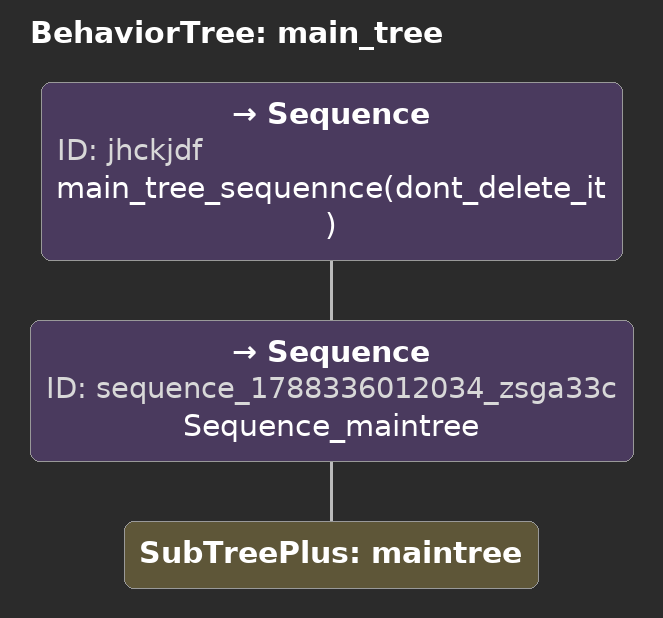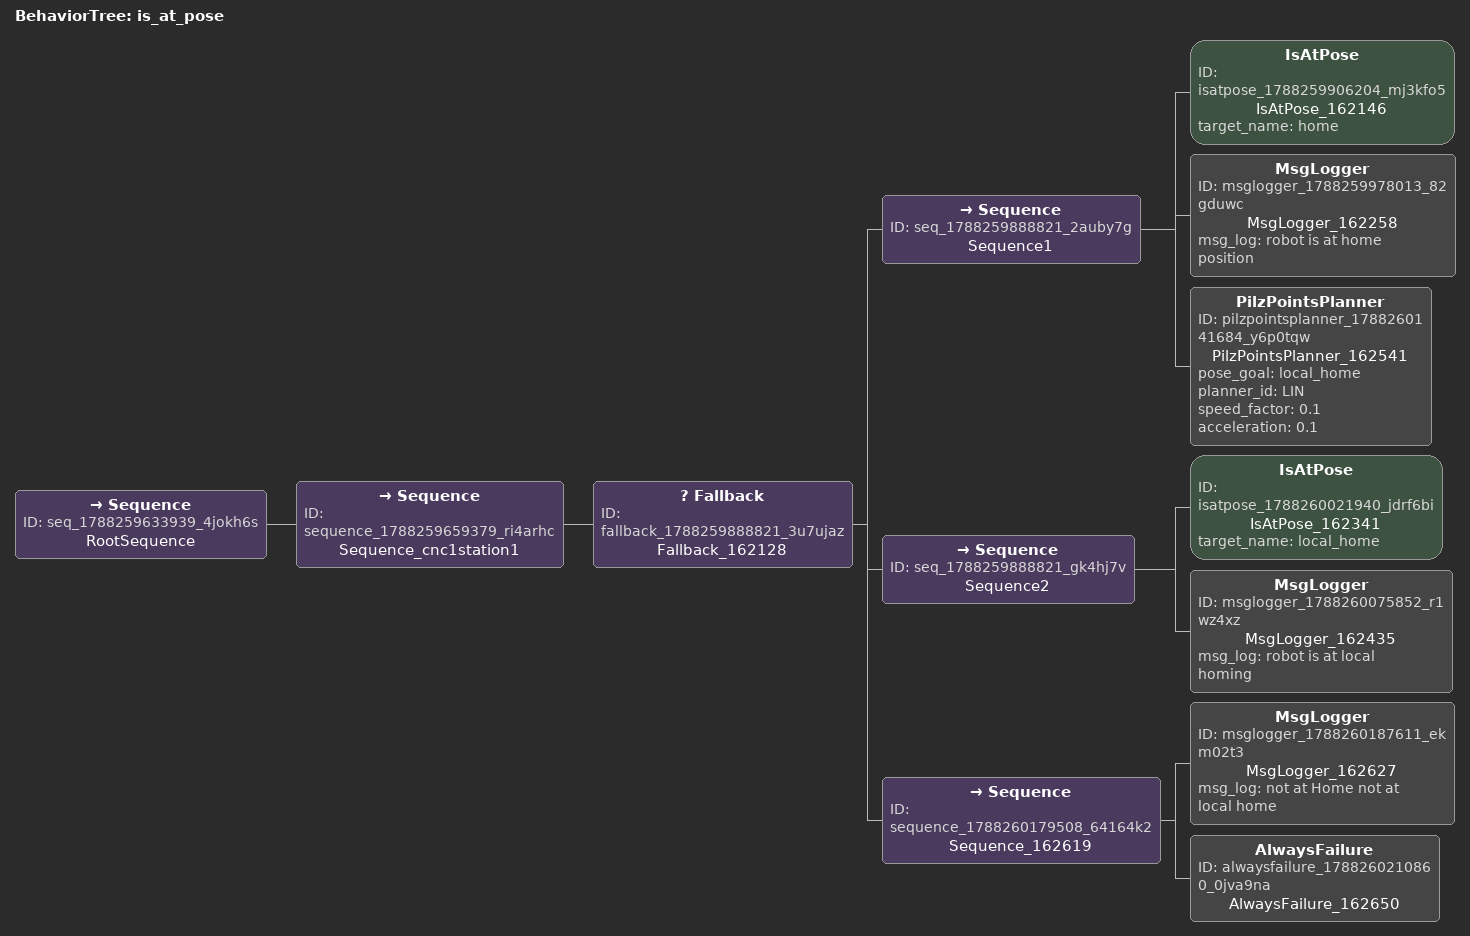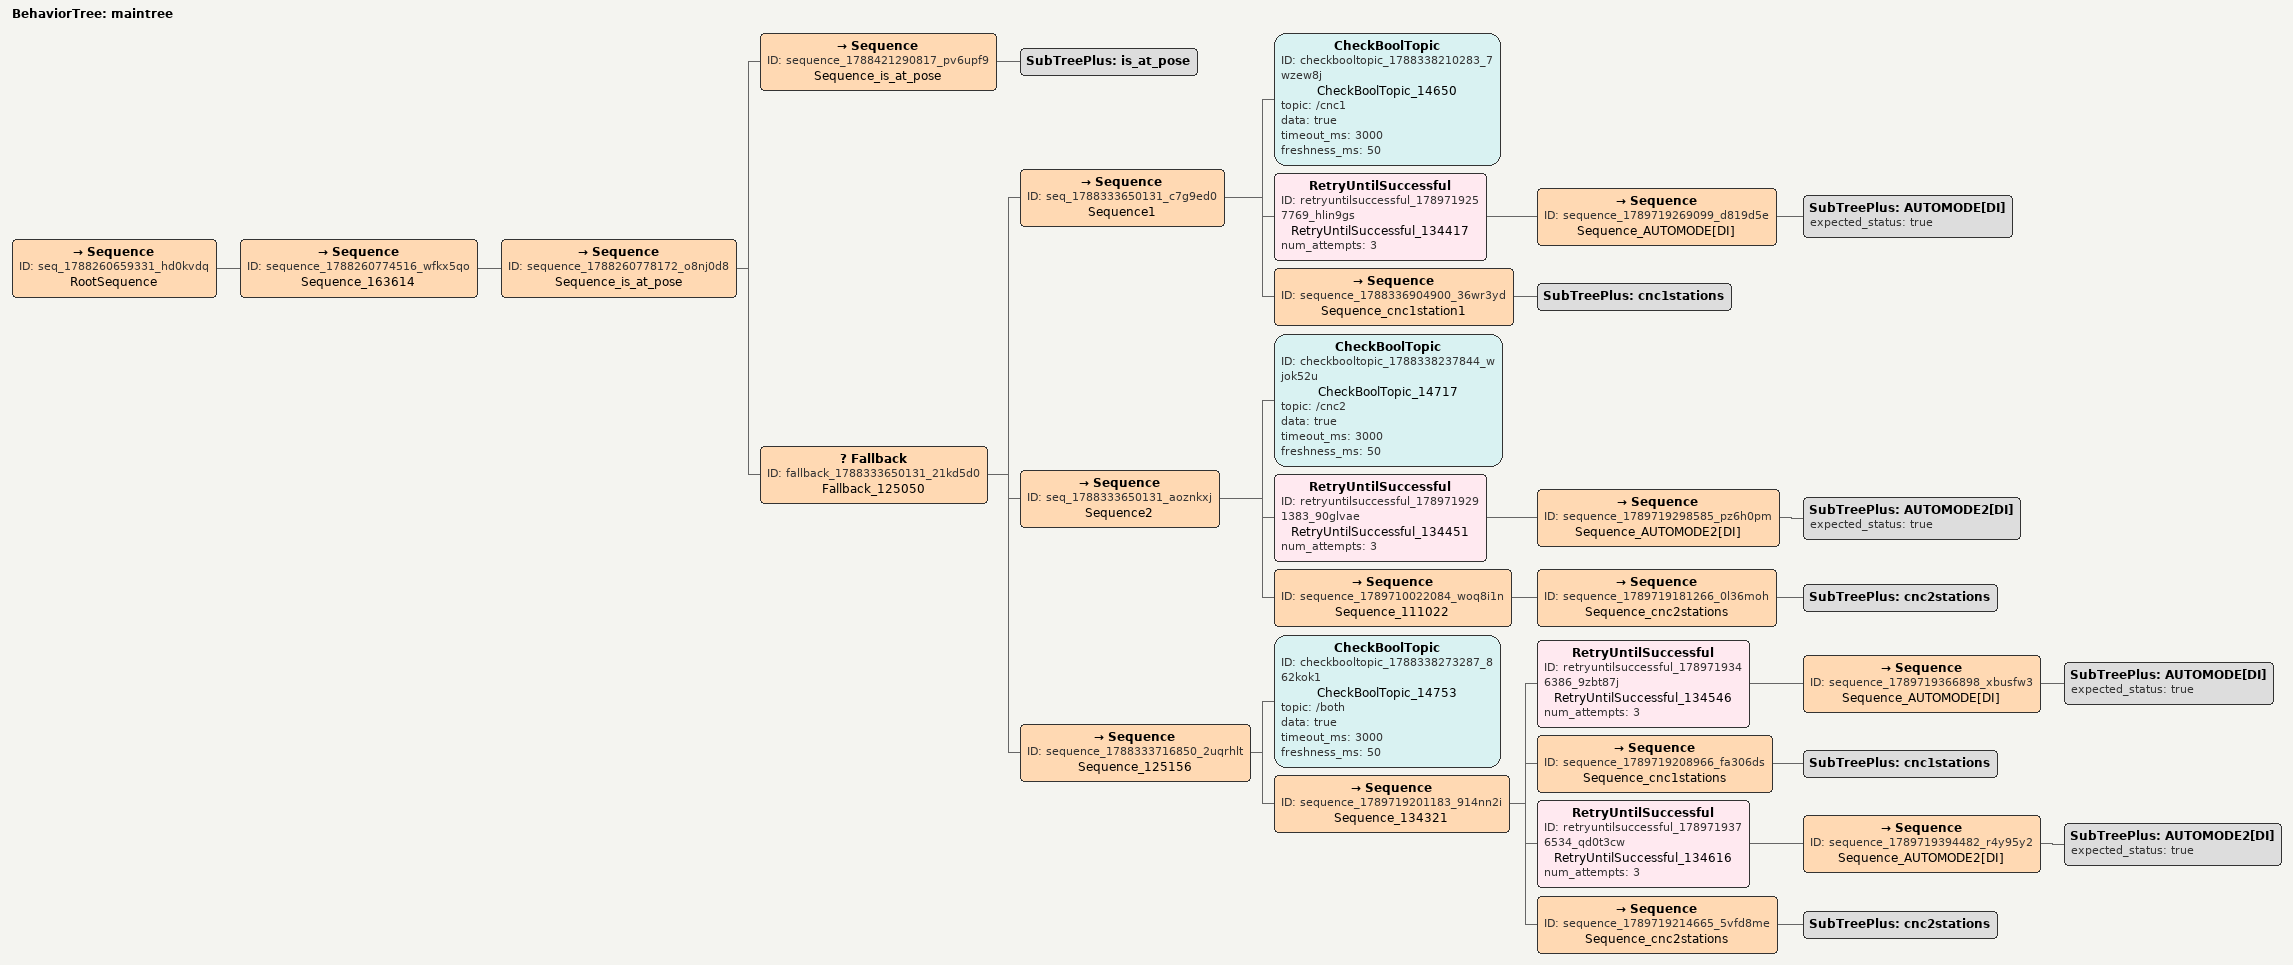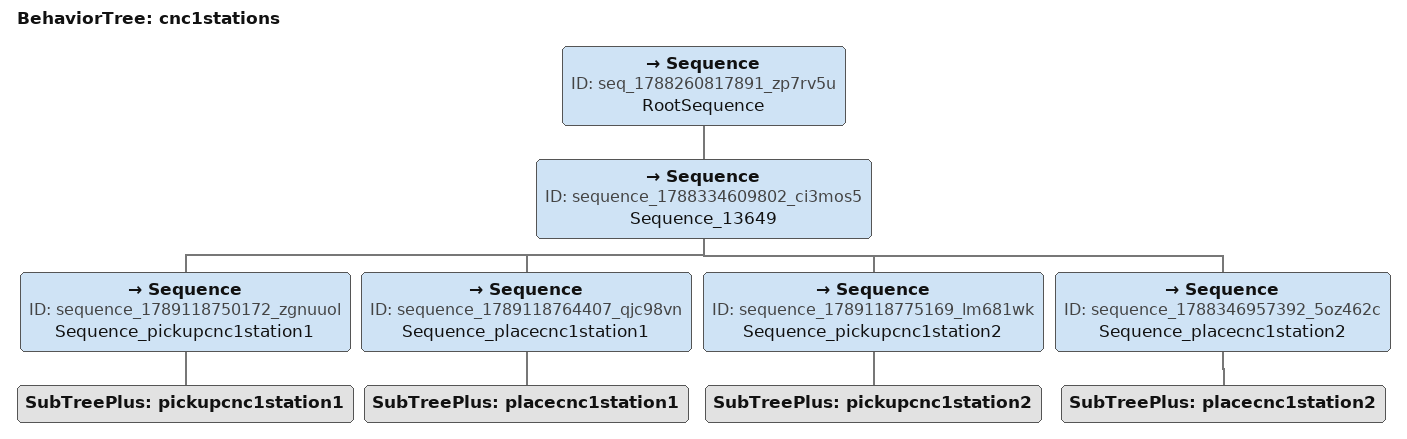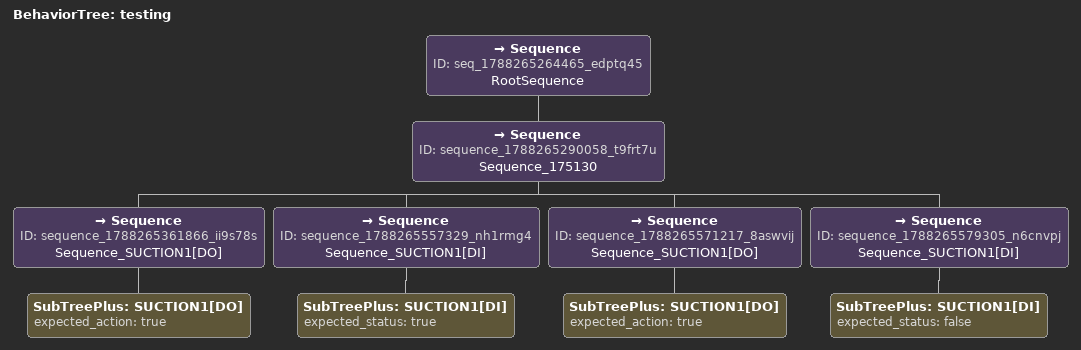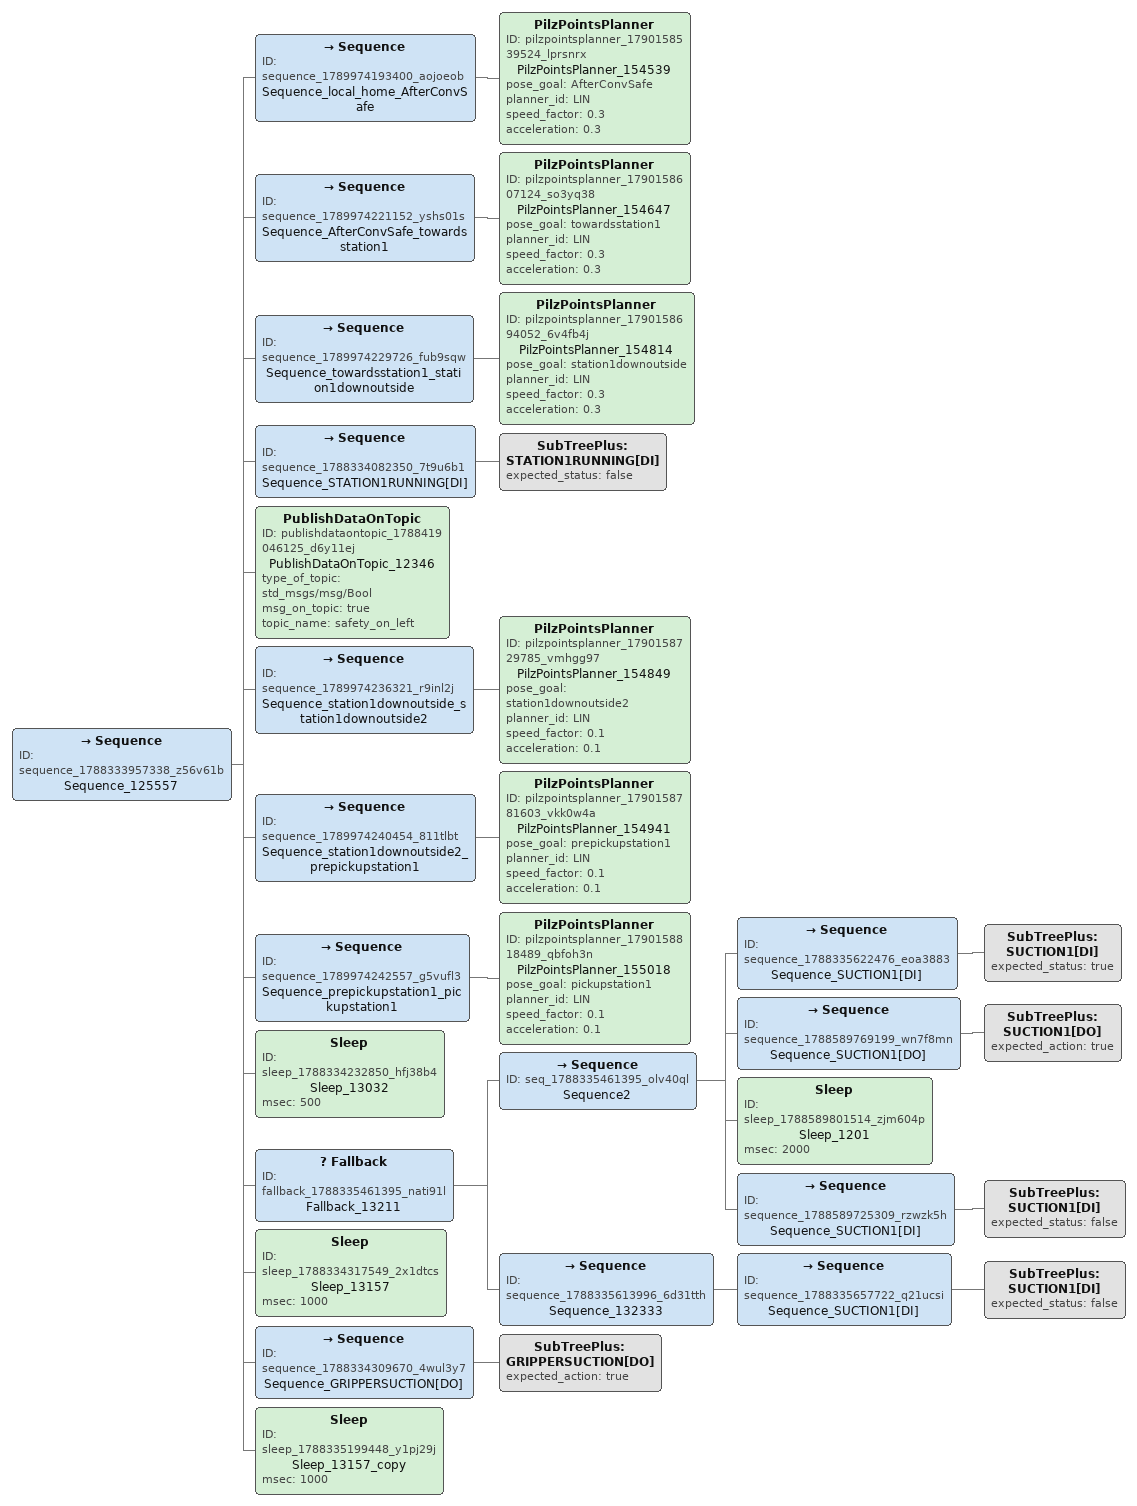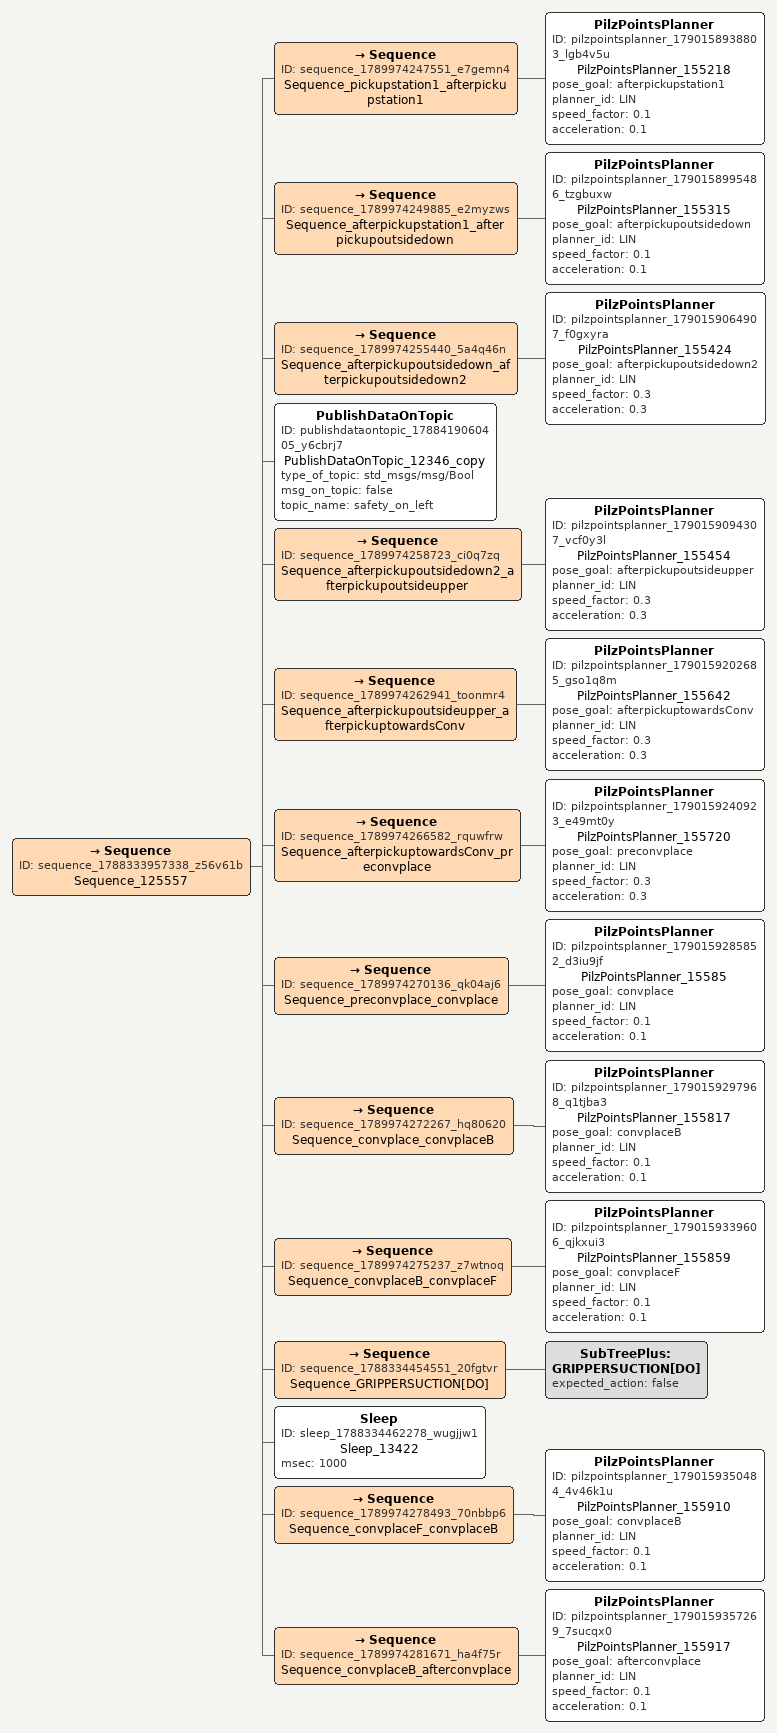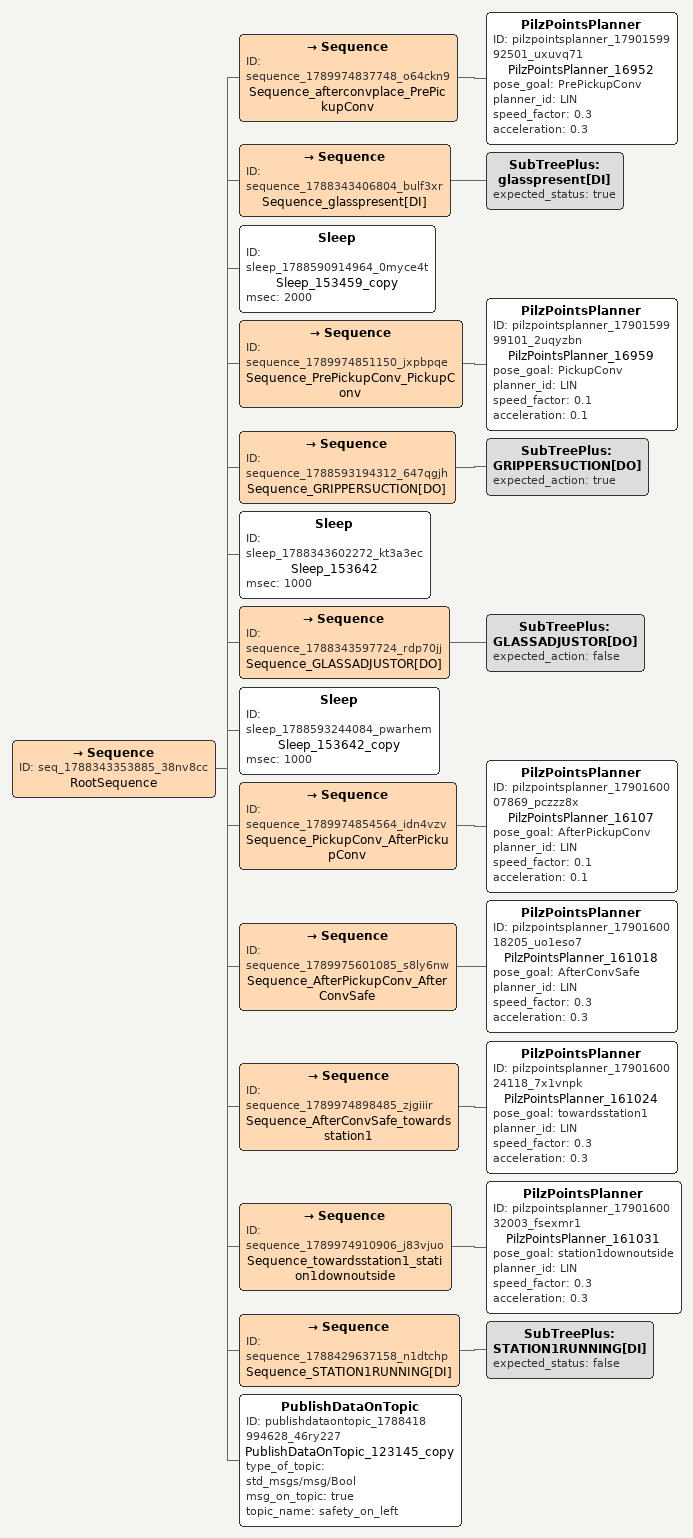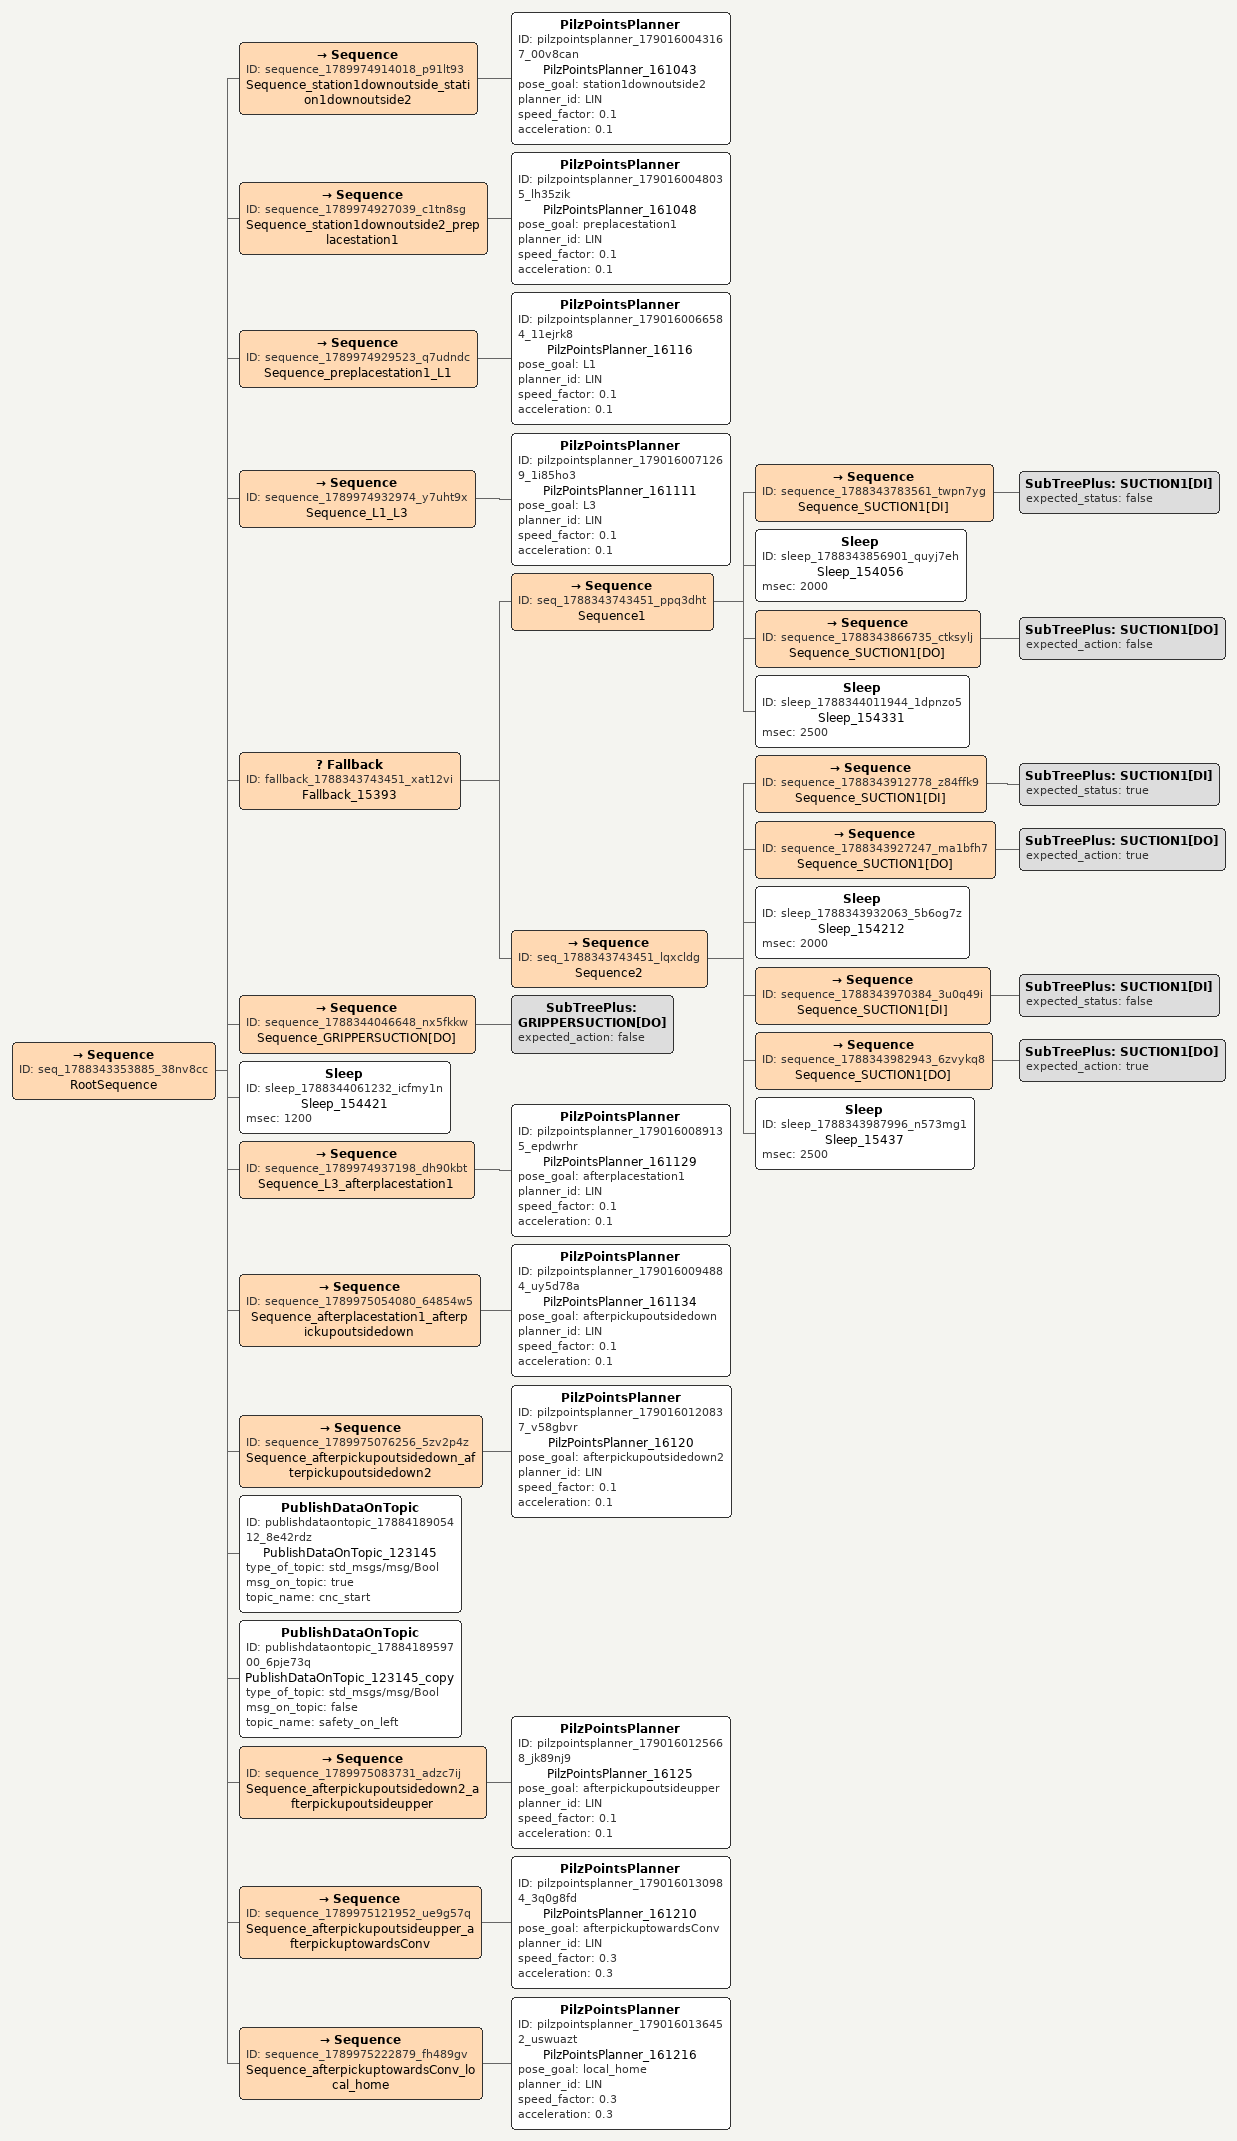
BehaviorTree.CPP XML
<BehaviorTree ID="main_tree">
  <Sequence ID="jhckjdf" name="main_tree_sequennce(dont_delete_it)">
    <Sequence ID="sequence_1788336012034_zsga33c" name="Sequence_maintree">
      <SubTreePlus ID="maintree"/>
    </Sequence>
  </Sequence>
</BehaviorTree>

<BehaviorTree ID="is_at_pose">
  <Sequence ID="seq_1788259633939_4jokh6s" name="RootSequence">
    <Sequence ID="sequence_1788259659379_ri4arhc" name="Sequence_cnc1station1">
      <Fallback ID="fallback_1788259888821_3u7ujaz" name="Fallback_162128">
        <Sequence ID="seq_1788259888821_2auby7g" name="Sequence1">
          <IsAtPose ID="isatpose_1788259906204_mj3kfo5" name="IsAtPose_162146" target_name="home"/>
          <MsgLogger ID="msglogger_1788259978013_82gduwc" name="MsgLogger_162258" msg_log="robot is at home position"/>
          <PilzPointsPlanner ID="pilzpointsplanner_1788260141684_y6p0tqw" name="PilzPointsPlanner_162541" pose_goal="local_home" planner_id="LIN" speed_factor="0.1" acceleration="0.1"/>
        </Sequence>
        <Sequence ID="seq_1788259888821_gk4hj7v" name="Sequence2">
          <IsAtPose ID="isatpose_1788260021940_jdrf6bi" name="IsAtPose_162341" target_name="local_home"/>
          <MsgLogger ID="msglogger_1788260075852_r1wz4xz" name="MsgLogger_162435" msg_log="robot is at local homing"/>
        </Sequence>
        <Sequence ID="sequence_1788260179508_64164k2" name="Sequence_162619">
          <MsgLogger ID="msglogger_1788260187611_ekm02t3" name="MsgLogger_162627" msg_log="not at Home not at local home"/>
          <AlwaysFailure ID="alwaysfailure_1788260210860_0jva9na" name="AlwaysFailure_162650"/>
        </Sequence>
      </Fallback>
    </Sequence>
  </Sequence>
</BehaviorTree>

<BehaviorTree ID="maintree">
  <Sequence ID="seq_1788260659331_hd0kvdq" name="RootSequence">
    <Sequence ID="sequence_1788260774516_wfkx5qo" name="Sequence_163614">
      <Sequence ID="sequence_1788260778172_o8nj0d8" name="Sequence_is_at_pose">
        <Sequence ID="sequence_1788421290817_pv6upf9" name="Sequence_is_at_pose">
          <SubTreePlus ID="is_at_pose"/>
        </Sequence>
        <Fallback ID="fallback_1788333650131_21kd5d0" name="Fallback_125050">
          <Sequence ID="seq_1788333650131_c7g9ed0" name="Sequence1">
            <CheckBoolTopic ID="checkbooltopic_1788338210283_7wzew8j" name="CheckBoolTopic_14650" topic="/cnc1" data="true" timeout_ms="3000" freshness_ms="50"/>
            <RetryUntilSuccessful ID="retryuntilsuccessful_1789719257769_hlin9gs" name="RetryUntilSuccessful_134417" num_attempts="3">
              <Sequence ID="sequence_1789719269099_d819d5e" name="Sequence_AUTOMODE[DI]">
                <SubTreePlus ID="AUTOMODE[DI]" expected_status="true"/>
              </Sequence>
            </RetryUntilSuccessful>
            <Sequence ID="sequence_1788336904900_36wr3yd" name="Sequence_cnc1station1">
              <SubTreePlus ID="cnc1stations"/>
            </Sequence>
          </Sequence>
          <Sequence ID="seq_1788333650131_aoznkxj" name="Sequence2">
            <CheckBoolTopic ID="checkbooltopic_1788338237844_wjok52u" name="CheckBoolTopic_14717" topic="/cnc2" data="true" timeout_ms="3000" freshness_ms="50"/>
            <RetryUntilSuccessful ID="retryuntilsuccessful_1789719291383_90glvae" name="RetryUntilSuccessful_134451" num_attempts="3">
              <Sequence ID="sequence_1789719298585_pz6h0pm" name="Sequence_AUTOMODE2[DI]">
                <SubTreePlus ID="AUTOMODE2[DI]" expected_status="true"/>
              </Sequence>
            </RetryUntilSuccessful>
            <Sequence ID="sequence_1789710022084_woq8i1n" name="Sequence_111022">
              <Sequence ID="sequence_1789719181266_0l36moh" name="Sequence_cnc2stations">
                <SubTreePlus ID="cnc2stations"/>
              </Sequence>
            </Sequence>
          </Sequence>
          <Sequence ID="sequence_1788333716850_2uqrhlt" name="Sequence_125156">
            <CheckBoolTopic ID="checkbooltopic_1788338273287_862kok1" name="CheckBoolTopic_14753" topic="/both" data="true" timeout_ms="3000" freshness_ms="50"/>
            <Sequence ID="sequence_1789719201183_914nn2i" name="Sequence_134321">
              <RetryUntilSuccessful ID="retryuntilsuccessful_1789719346386_9zbt87j" name="RetryUntilSuccessful_134546" num_attempts="3">
                <Sequence ID="sequence_1789719366898_xbusfw3" name="Sequence_AUTOMODE[DI]">
                  <SubTreePlus ID="AUTOMODE[DI]" expected_status="true"/>
                </Sequence>
              </RetryUntilSuccessful>
              <Sequence ID="sequence_1789719208966_fa306ds" name="Sequence_cnc1stations">
                <SubTreePlus ID="cnc1stations"/>
              </Sequence>
              <RetryUntilSuccessful ID="retryuntilsuccessful_1789719376534_qd0t3cw" name="RetryUntilSuccessful_134616" num_attempts="3">
                <Sequence ID="sequence_1789719394482_r4y95y2" name="Sequence_AUTOMODE2[DI]">
                  <SubTreePlus ID="AUTOMODE2[DI]" expected_status="true"/>
                </Sequence>
              </RetryUntilSuccessful>
              <Sequence ID="sequence_1789719214665_5vfd8me" name="Sequence_cnc2stations">
                <SubTreePlus ID="cnc2stations"/>
              </Sequence>
            </Sequence>
          </Sequence>
        </Fallback>
      </Sequence>
    </Sequence>
  </Sequence>
</BehaviorTree>

<BehaviorTree ID="cnc1stations">
  <Sequence ID="seq_1788260817891_zp7rv5u" name="RootSequence">
    <Sequence ID="sequence_1788334609802_ci3mos5" name="Sequence_13649">
      <Sequence ID="sequence_1789118750172_zgnuuol" name="Sequence_pickupcnc1station1">
        <SubTreePlus ID="pickupcnc1station1"/>
      </Sequence>
      <Sequence ID="sequence_1789118764407_qjc98vn" name="Sequence_placecnc1station1">
        <SubTreePlus ID="placecnc1station1"/>
      </Sequence>
      <Sequence ID="sequence_1789118775169_lm681wk" name="Sequence_pickupcnc1station2">
        <SubTreePlus ID="pickupcnc1station2"/>
      </Sequence>
      <Sequence ID="sequence_1788346957392_5oz462c" name="Sequence_placecnc1station2">
        <SubTreePlus ID="placecnc1station2"/>
      </Sequence>
    </Sequence>
  </Sequence>
</BehaviorTree>

<BehaviorTree ID="testing">
  <Sequence ID="seq_1788265264465_edptq45" name="RootSequence">
    <Sequence ID="sequence_1788265290058_t9frt7u" name="Sequence_175130">
      <Sequence ID="sequence_1788265361866_ii9s78s" name="Sequence_SUCTION1[DO]">
        <SubTreePlus ID="SUCTION1[DO]" expected_action="true"/>
      </Sequence>
      <Sequence ID="sequence_1788265557329_nh1rmg4" name="Sequence_SUCTION1[DI]">
        <SubTreePlus ID="SUCTION1[DI]" expected_status="true"/>
      </Sequence>
      <Sequence ID="sequence_1788265571217_8aswvij" name="Sequence_SUCTION1[DO]">
        <SubTreePlus ID="SUCTION1[DO]" expected_action="true"/>
      </Sequence>
      <Sequence ID="sequence_1788265579305_n6cnvpj" name="Sequence_SUCTION1[DI]">
        <SubTreePlus ID="SUCTION1[DI]" expected_status="false"/>
      </Sequence>
    </Sequence>
  </Sequence>
</BehaviorTree>

<Sequence ID="sequence_1788333957338_z56v61b" name="Sequence_125557">
  <Sequence ID="sequence_1789974193400_aojoeob" name="Sequence_local_home_AfterConvSafe">
    <PilzPointsPlanner ID="pilzpointsplanner_1790158539524_lprsnrx" name="PilzPointsPlanner_154539" pose_goal="AfterConvSafe" planner_id="LIN" speed_factor="0.3" acceleration="0.3"/>
  </Sequence>
  <Sequence ID="sequence_1789974221152_yshs01s" name="Sequence_AfterConvSafe_towardsstation1">
    <PilzPointsPlanner ID="pilzpointsplanner_1790158607124_so3yq38" name="PilzPointsPlanner_154647" pose_goal="towardsstation1" planner_id="LIN" speed_factor="0.3" acceleration="0.3"/>
  </Sequence>
  <Sequence ID="sequence_1789974229726_fub9sqw" name="Sequence_towardsstation1_station1downoutside">
    <PilzPointsPlanner ID="pilzpointsplanner_1790158694052_6v4fb4j" name="PilzPointsPlanner_154814" pose_goal="station1downoutside" planner_id="LIN" speed_factor="0.3" acceleration="0.3"/>
  </Sequence>
  <Sequence ID="sequence_1788334082350_7t9u6b1" name="Sequence_STATION1RUNNING[DI]">
    <SubTreePlus ID="STATION1RUNNING[DI]" expected_status="false"/>
  </Sequence>
  <PublishDataOnTopic ID="publishdataontopic_1788419046125_d6y11ej" name="PublishDataOnTopic_12346" type_of_topic="std_msgs/msg/Bool" msg_on_topic="true" topic_name="safety_on_left"/>
  <Sequence ID="sequence_1789974236321_r9inl2j" name="Sequence_station1downoutside_station1downoutside2">
    <PilzPointsPlanner ID="pilzpointsplanner_1790158729785_vmhgg97" name="PilzPointsPlanner_154849" pose_goal="station1downoutside2" planner_id="LIN" speed_factor="0.1" acceleration="0.1"/>
  </Sequence>
  <Sequence ID="sequence_1789974240454_811tlbt" name="Sequence_station1downoutside2_prepickupstation1">
    <PilzPointsPlanner ID="pilzpointsplanner_1790158781603_vkk0w4a" name="PilzPointsPlanner_154941" pose_goal="prepickupstation1" planner_id="LIN" speed_factor="0.1" acceleration="0.1"/>
  </Sequence>
  <Sequence ID="sequence_1789974242557_g5vufl3" name="Sequence_prepickupstation1_pickupstation1">
    <PilzPointsPlanner ID="pilzpointsplanner_1790158818489_qbfoh3n" name="PilzPointsPlanner_155018" pose_goal="pickupstation1" planner_id="LIN" speed_factor="0.1" acceleration="0.1"/>
  </Sequence>
  <Sleep ID="sleep_1788334232850_hfj38b4" name="Sleep_13032" msec="500"/>
  <Fallback ID="fallback_1788335461395_nati91l" name="Fallback_13211">
    <Sequence ID="seq_1788335461395_olv40ql" name="Sequence2">
      <Sequence ID="sequence_1788335622476_eoa3883" name="Sequence_SUCTION1[DI]">
        <SubTreePlus ID="SUCTION1[DI]" expected_status="true"/>
      </Sequence>
      <Sequence ID="sequence_1788589769199_wn7f8mn" name="Sequence_SUCTION1[DO]">
        <SubTreePlus ID="SUCTION1[DO]" expected_action="true"/>
      </Sequence>
      <Sleep ID="sleep_1788589801514_zjm604p" name="Sleep_1201" msec="2000"/>
      <Sequence ID="sequence_1788589725309_rzwzk5h" name="Sequence_SUCTION1[DI]">
        <SubTreePlus ID="SUCTION1[DI]" expected_status="false"/>
      </Sequence>
    </Sequence>
    <Sequence ID="sequence_1788335613996_6d31tth" name="Sequence_132333">
      <Sequence ID="sequence_1788335657722_q21ucsi" name="Sequence_SUCTION1[DI]">
        <SubTreePlus ID="SUCTION1[DI]" expected_status="false"/>
      </Sequence>
    </Sequence>
  </Fallback>
  <Sleep ID="sleep_1788334317549_2x1dtcs" name="Sleep_13157" msec="1000"/>
  <Sequence ID="sequence_1788334309670_4wul3y7" name="Sequence_GRIPPERSUCTION[DO]">
    <SubTreePlus ID="GRIPPERSUCTION[DO]" expected_action="true"/>
  </Sequence>
  <Sleep ID="sleep_1788335199448_y1pj29j" name="Sleep_13157_copy" msec="1000"/>
</Sequence>

<Sequence ID="sequence_1788333957338_z56v61b" name="Sequence_125557">
  <Sequence ID="sequence_1789974247551_e7gemn4" name="Sequence_pickupstation1_afterpickupstation1">
    <PilzPointsPlanner ID="pilzpointsplanner_1790158938803_lgb4v5u" name="PilzPointsPlanner_155218" pose_goal="afterpickupstation1" planner_id="LIN" speed_factor="0.1" acceleration="0.1"/>
  </Sequence>
  <Sequence ID="sequence_1789974249885_e2myzws" name="Sequence_afterpickupstation1_afterpickupoutsidedown">
    <PilzPointsPlanner ID="pilzpointsplanner_1790158995486_tzgbuxw" name="PilzPointsPlanner_155315" pose_goal="afterpickupoutsidedown" planner_id="LIN" speed_factor="0.1" acceleration="0.1"/>
  </Sequence>
  <Sequence ID="sequence_1789974255440_5a4q46n" name="Sequence_afterpickupoutsidedown_afterpickupoutsidedown2">
    <PilzPointsPlanner ID="pilzpointsplanner_1790159064907_f0gxyra" name="PilzPointsPlanner_155424" pose_goal="afterpickupoutsidedown2" planner_id="LIN" speed_factor="0.3" acceleration="0.3"/>
  </Sequence>
  <PublishDataOnTopic ID="publishdataontopic_1788419060405_y6cbrj7" name="PublishDataOnTopic_12346_copy" type_of_topic="std_msgs/msg/Bool" msg_on_topic="false" topic_name="safety_on_left"/>
  <Sequence ID="sequence_1789974258723_ci0q7zq" name="Sequence_afterpickupoutsidedown2_afterpickupoutsideupper">
    <PilzPointsPlanner ID="pilzpointsplanner_1790159094307_vcf0y3l" name="PilzPointsPlanner_155454" pose_goal="afterpickupoutsideupper" planner_id="LIN" speed_factor="0.3" acceleration="0.3"/>
  </Sequence>
  <Sequence ID="sequence_1789974262941_toonmr4" name="Sequence_afterpickupoutsideupper_afterpickuptowardsConv">
    <PilzPointsPlanner ID="pilzpointsplanner_1790159202685_gso1q8m" name="PilzPointsPlanner_155642" pose_goal="afterpickuptowardsConv" planner_id="LIN" speed_factor="0.3" acceleration="0.3"/>
  </Sequence>
  <Sequence ID="sequence_1789974266582_rquwfrw" name="Sequence_afterpickuptowardsConv_preconvplace">
    <PilzPointsPlanner ID="pilzpointsplanner_1790159240923_e49mt0y" name="PilzPointsPlanner_155720" pose_goal="preconvplace" planner_id="LIN" speed_factor="0.3" acceleration="0.3"/>
  </Sequence>
  <Sequence ID="sequence_1789974270136_qk04aj6" name="Sequence_preconvplace_convplace">
    <PilzPointsPlanner ID="pilzpointsplanner_1790159285852_d3iu9jf" name="PilzPointsPlanner_15585" pose_goal="convplace" planner_id="LIN" speed_factor="0.1" acceleration="0.1"/>
  </Sequence>
  <Sequence ID="sequence_1789974272267_hq80620" name="Sequence_convplace_convplaceB">
    <PilzPointsPlanner ID="pilzpointsplanner_1790159297968_q1tjba3" name="PilzPointsPlanner_155817" pose_goal="convplaceB" planner_id="LIN" speed_factor="0.1" acceleration="0.1"/>
  </Sequence>
  <Sequence ID="sequence_1789974275237_z7wtnoq" name="Sequence_convplaceB_convplaceF">
    <PilzPointsPlanner ID="pilzpointsplanner_1790159339606_qjkxui3" name="PilzPointsPlanner_155859" pose_goal="convplaceF" planner_id="LIN" speed_factor="0.1" acceleration="0.1"/>
  </Sequence>
  <Sequence ID="sequence_1788334454551_20fgtvr" name="Sequence_GRIPPERSUCTION[DO]">
    <SubTreePlus ID="GRIPPERSUCTION[DO]" expected_action="false"/>
  </Sequence>
  <Sleep ID="sleep_1788334462278_wugjjw1" name="Sleep_13422" msec="1000"/>
  <Sequence ID="sequence_1789974278493_70nbbp6" name="Sequence_convplaceF_convplaceB">
    <PilzPointsPlanner ID="pilzpointsplanner_1790159350484_4v46k1u" name="PilzPointsPlanner_155910" pose_goal="convplaceB" planner_id="LIN" speed_factor="0.1" acceleration="0.1"/>
  </Sequence>
  <Sequence ID="sequence_1789974281671_ha4f75r" name="Sequence_convplaceB_afterconvplace">
    <PilzPointsPlanner ID="pilzpointsplanner_1790159357269_7sucqx0" name="PilzPointsPlanner_155917" pose_goal="afterconvplace" planner_id="LIN" speed_factor="0.1" acceleration="0.1"/>
  </Sequence>
</Sequence>

<Sequence ID="seq_1788343353885_38nv8cc" name="RootSequence">
  <Sequence ID="sequence_1789974837748_o64ckn9" name="Sequence_afterconvplace_PrePickupConv">
    <PilzPointsPlanner ID="pilzpointsplanner_1790159992501_uxuvq71" name="PilzPointsPlanner_16952" pose_goal="PrePickupConv" planner_id="LIN" speed_factor="0.3" acceleration="0.3"/>
  </Sequence>
  <Sequence ID="sequence_1788343406804_bulf3xr" name="Sequence_glasspresent[DI]">
    <SubTreePlus ID="glasspresent[DI]" expected_status="true"/>
  </Sequence>
  <Sleep ID="sleep_1788590914964_0myce4t" name="Sleep_153459_copy" msec="2000"/>
  <Sequence ID="sequence_1789974851150_jxpbpqe" name="Sequence_PrePickupConv_PickupConv">
    <PilzPointsPlanner ID="pilzpointsplanner_1790159999101_2uqyzbn" name="PilzPointsPlanner_16959" pose_goal="PickupConv" planner_id="LIN" speed_factor="0.1" acceleration="0.1"/>
  </Sequence>
  <Sequence ID="sequence_1788593194312_647qgjh" name="Sequence_GRIPPERSUCTION[DO]">
    <SubTreePlus ID="GRIPPERSUCTION[DO]" expected_action="true"/>
  </Sequence>
  <Sleep ID="sleep_1788343602272_kt3a3ec" name="Sleep_153642" msec="1000"/>
  <Sequence ID="sequence_1788343597724_rdp70jj" name="Sequence_GLASSADJUSTOR[DO]">
    <SubTreePlus ID="GLASSADJUSTOR[DO]" expected_action="false"/>
  </Sequence>
  <Sleep ID="sleep_1788593244084_pwarhem" name="Sleep_153642_copy" msec="1000"/>
  <Sequence ID="sequence_1789974854564_idn4vzv" name="Sequence_PickupConv_AfterPickupConv">
    <PilzPointsPlanner ID="pilzpointsplanner_1790160007869_pczzz8x" name="PilzPointsPlanner_16107" pose_goal="AfterPickupConv" planner_id="LIN" speed_factor="0.1" acceleration="0.1"/>
  </Sequence>
  <Sequence ID="sequence_1789975601085_s8ly6nw" name="Sequence_AfterPickupConv_AfterConvSafe">
    <PilzPointsPlanner ID="pilzpointsplanner_1790160018205_uo1eso7" name="PilzPointsPlanner_161018" pose_goal="AfterConvSafe" planner_id="LIN" speed_factor="0.3" acceleration="0.3"/>
  </Sequence>
  <Sequence ID="sequence_1789974898485_zjgiiir" name="Sequence_AfterConvSafe_towardsstation1">
    <PilzPointsPlanner ID="pilzpointsplanner_1790160024118_7x1vnpk" name="PilzPointsPlanner_161024" pose_goal="towardsstation1" planner_id="LIN" speed_factor="0.3" acceleration="0.3"/>
  </Sequence>
  <Sequence ID="sequence_1789974910906_j83vjuo" name="Sequence_towardsstation1_station1downoutside">
    <PilzPointsPlanner ID="pilzpointsplanner_1790160032003_fsexmr1" name="PilzPointsPlanner_161031" pose_goal="station1downoutside" planner_id="LIN" speed_factor="0.3" acceleration="0.3"/>
  </Sequence>
  <Sequence ID="sequence_1788429637158_n1dtchp" name="Sequence_STATION1RUNNING[DI]">
    <SubTreePlus ID="STATION1RUNNING[DI]" expected_status="false"/>
  </Sequence>
  <PublishDataOnTopic ID="publishdataontopic_1788418994628_46ry227" name="PublishDataOnTopic_123145_copy" type_of_topic="std_msgs/msg/Bool" msg_on_topic="true" topic_name="safety_on_left"/>
</Sequence>

<Sequence ID="seq_1788343353885_38nv8cc" name="RootSequence">
  <Sequence ID="sequence_1789974914018_p91lt93" name="Sequence_station1downoutside_station1downoutside2">
    <PilzPointsPlanner ID="pilzpointsplanner_1790160043167_00v8can" name="PilzPointsPlanner_161043" pose_goal="station1downoutside2" planner_id="LIN" speed_factor="0.1" acceleration="0.1"/>
  </Sequence>
  <Sequence ID="sequence_1789974927039_c1tn8sg" name="Sequence_station1downoutside2_preplacestation1">
    <PilzPointsPlanner ID="pilzpointsplanner_1790160048035_lh35zik" name="PilzPointsPlanner_161048" pose_goal="preplacestation1" planner_id="LIN" speed_factor="0.1" acceleration="0.1"/>
  </Sequence>
  <Sequence ID="sequence_1789974929523_q7udndc" name="Sequence_preplacestation1_L1">
    <PilzPointsPlanner ID="pilzpointsplanner_1790160066584_11ejrk8" name="PilzPointsPlanner_16116" pose_goal="L1" planner_id="LIN" speed_factor="0.1" acceleration="0.1"/>
  </Sequence>
  <Sequence ID="sequence_1789974932974_y7uht9x" name="Sequence_L1_L3">
    <PilzPointsPlanner ID="pilzpointsplanner_1790160071269_1i85ho3" name="PilzPointsPlanner_161111" pose_goal="L3" planner_id="LIN" speed_factor="0.1" acceleration="0.1"/>
  </Sequence>
  <Fallback ID="fallback_1788343743451_xat12vi" name="Fallback_15393">
    <Sequence ID="seq_1788343743451_ppq3dht" name="Sequence1">
      <Sequence ID="sequence_1788343783561_twpn7yg" name="Sequence_SUCTION1[DI]">
        <SubTreePlus ID="SUCTION1[DI]" expected_status="false"/>
      </Sequence>
      <Sleep ID="sleep_1788343856901_quyj7eh" name="Sleep_154056" msec="2000"/>
      <Sequence ID="sequence_1788343866735_ctksylj" name="Sequence_SUCTION1[DO]">
        <SubTreePlus ID="SUCTION1[DO]" expected_action="false"/>
      </Sequence>
      <Sleep ID="sleep_1788344011944_1dpnzo5" name="Sleep_154331" msec="2500"/>
    </Sequence>
    <Sequence ID="seq_1788343743451_lqxcldg" name="Sequence2">
      <Sequence ID="sequence_1788343912778_z84ffk9" name="Sequence_SUCTION1[DI]">
        <SubTreePlus ID="SUCTION1[DI]" expected_status="true"/>
      </Sequence>
      <Sequence ID="sequence_1788343927247_ma1bfh7" name="Sequence_SUCTION1[DO]">
        <SubTreePlus ID="SUCTION1[DO]" expected_action="true"/>
      </Sequence>
      <Sleep ID="sleep_1788343932063_5b6og7z" name="Sleep_154212" msec="2000"/>
      <Sequence ID="sequence_1788343970384_3u0q49i" name="Sequence_SUCTION1[DI]">
        <SubTreePlus ID="SUCTION1[DI]" expected_status="false"/>
      </Sequence>
      <Sequence ID="sequence_1788343982943_6zvykq8" name="Sequence_SUCTION1[DO]">
        <SubTreePlus ID="SUCTION1[DO]" expected_action="true"/>
      </Sequence>
      <Sleep ID="sleep_1788343987996_n573mg1" name="Sleep_15437" msec="2500"/>
    </Sequence>
  </Fallback>
  <Sequence ID="sequence_1788344046648_nx5fkkw" name="Sequence_GRIPPERSUCTION[DO]">
    <SubTreePlus ID="GRIPPERSUCTION[DO]" expected_action="false"/>
  </Sequence>
  <Sleep ID="sleep_1788344061232_icfmy1n" name="Sleep_154421" msec="1200"/>
  <Sequence ID="sequence_1789974937198_dh90kbt" name="Sequence_L3_afterplacestation1">
    <PilzPointsPlanner ID="pilzpointsplanner_1790160089135_epdwrhr" name="PilzPointsPlanner_161129" pose_goal="afterplacestation1" planner_id="LIN" speed_factor="0.1" acceleration="0.1"/>
  </Sequence>
  <Sequence ID="sequence_1789975054080_64854w5" name="Sequence_afterplacestation1_afterpickupoutsidedown">
    <PilzPointsPlanner ID="pilzpointsplanner_1790160094884_uy5d78a" name="PilzPointsPlanner_161134" pose_goal="afterpickupoutsidedown" planner_id="LIN" speed_factor="0.1" acceleration="0.1"/>
  </Sequence>
  <Sequence ID="sequence_1789975076256_5zv2p4z" name="Sequence_afterpickupoutsidedown_afterpickupoutsidedown2">
    <PilzPointsPlanner ID="pilzpointsplanner_1790160120837_v58gbvr" name="PilzPointsPlanner_16120" pose_goal="afterpickupoutsidedown2" planner_id="LIN" speed_factor="0.1" acceleration="0.1"/>
  </Sequence>
  <PublishDataOnTopic ID="publishdataontopic_1788418905412_8e42rdz" name="PublishDataOnTopic_123145" type_of_topic="std_msgs/msg/Bool" msg_on_topic="true" topic_name="cnc_start"/>
  <PublishDataOnTopic ID="publishdataontopic_1788418959700_6pje73q" name="PublishDataOnTopic_123145_copy" type_of_topic="std_msgs/msg/Bool" msg_on_topic="false" topic_name="safety_on_left"/>
  <Sequence ID="sequence_1789975083731_adzc7ij" name="Sequence_afterpickupoutsidedown2_afterpickupoutsideupper">
    <PilzPointsPlanner ID="pilzpointsplanner_1790160125668_jk89nj9" name="PilzPointsPlanner_16125" pose_goal="afterpickupoutsideupper" planner_id="LIN" speed_factor="0.1" acceleration="0.1"/>
  </Sequence>
  <Sequence ID="sequence_1789975121952_ue9g57q" name="Sequence_afterpickupoutsideupper_afterpickuptowardsConv">
    <PilzPointsPlanner ID="pilzpointsplanner_1790160130984_3q0g8fd" name="PilzPointsPlanner_161210" pose_goal="afterpickuptowardsConv" planner_id="LIN" speed_factor="0.3" acceleration="0.3"/>
  </Sequence>
  <Sequence ID="sequence_1789975222879_fh489gv" name="Sequence_afterpickuptowardsConv_local_home">
    <PilzPointsPlanner ID="pilzpointsplanner_1790160136452_uswuazt" name="PilzPointsPlanner_161216" pose_goal="local_home" planner_id="LIN" speed_factor="0.3" acceleration="0.3"/>
  </Sequence>
</Sequence>
